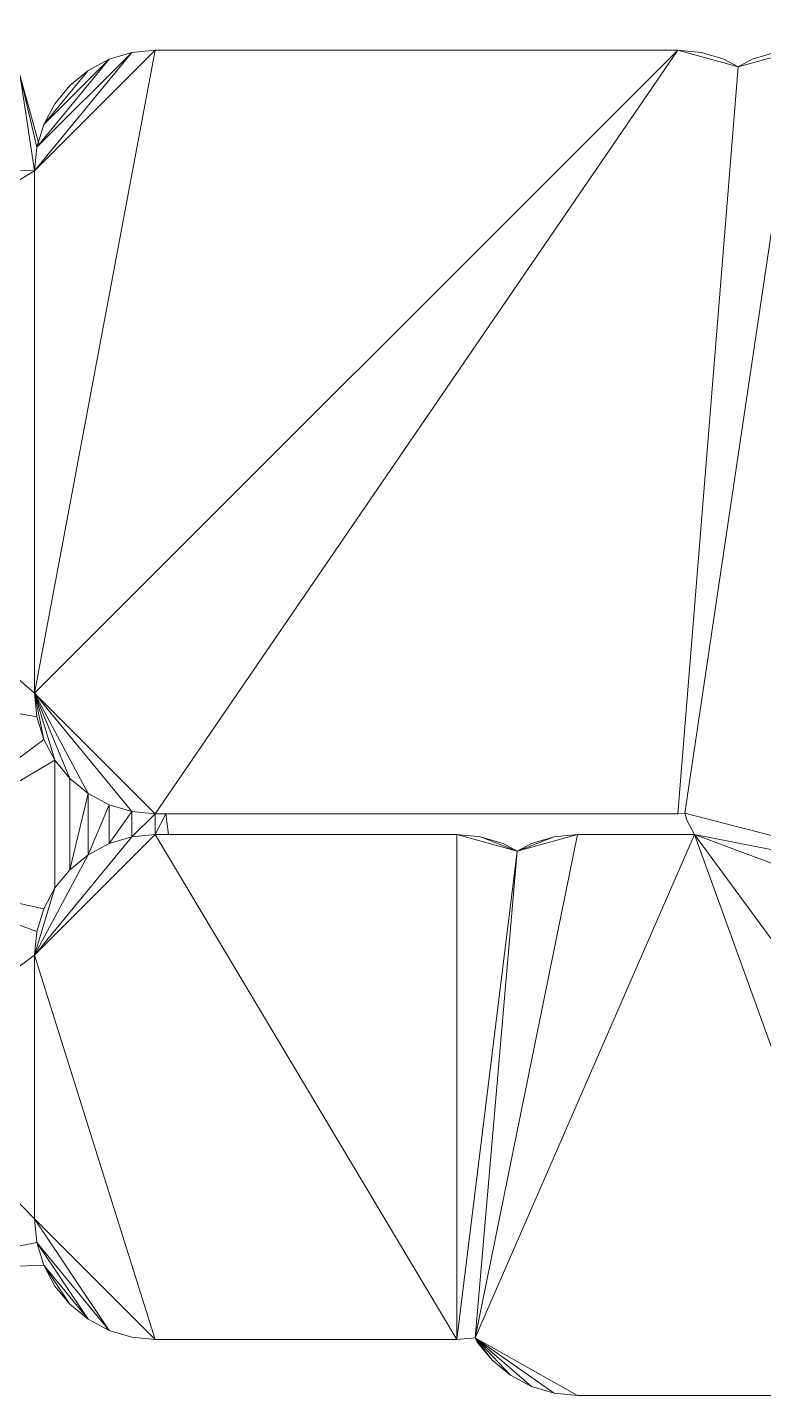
# Model space of a CAD drawing. Header units: millimetres. Extents: x -38221 to 49500, y -52000 to 43639.
# Drawn here: x 8020 to 12901, y 2539 to 11611 of the extents above; entities that cross this region are included whole.
import ezdxf

# ---------------------------------------------------------------- set-up
doc = ezdxf.new("R2010")
doc.units = ezdxf.units.MM
doc.layers.add('A-MASS-____-OTLN', color=70, linetype='Continuous', lineweight=9)
doc.layers.add('A-ROOF-____-OTLN', color=132, linetype='Continuous', lineweight=9)

msp = doc.modelspace()

# ---------------------------------------------------------------- meshes
at = {"layer": 'A-MASS-____-OTLN', "color": 253, "transparency": 33554560}
mesh = msp.add_polyface(dxfattribs=at)
corners = [(8067.9, 5460.7, 3200), (8067.9, 3710.7, 3200), (8083.3, 3554.6, 3200), (8128.8, 3404.5, 3200), (8202.8, 3266.2, 3200), (8302.3, 3145, 3200), (8423.5, 3045.5, 3200), (8561.8, 2971.6, 3200), (8711.9, 2926, 3200), (8867.9, 2910.7, 3200), (10867.9, 2910.7, 3200), (10988, 2922.5, 3200), (11002.8, 2894.9, 3200), (11102.3, 2773.7, 3200), (11223.5, 2674.2, 3200), (11361.8, 2600.2, 3200), (11511.9, 2554.7, 3200), (11667.9, 2539.3, 3200), (13789.3, 2539.3, 3200), (13945.3, 2554.7, 3200), (14095.4, 2600.2, 3200), (14233.7, 2674.2, 3200), (14355, 2773.7, 3200), (14454.4, 2894.9, 3200), (14528.4, 3033.2, 3200), (14573.9, 3183.3, 3200), (14589.3, 3339.3, 3200), (14589.3, 5460.7, 3200), (14573.9, 5616.7, 3200), (14528.4, 5766.8, 3200), (14478.2, 5860.7, 3200), (17132.1, 5860.7, 3200), (17288.1, 5876, 3200), (17438.2, 5921.6, 3200), (17576.5, 5995.5, 3200), (17697.7, 6095, 3200), (17797.2, 6216.2, 3200), (17871.2, 6354.5, 3200), (17916.7, 6504.6, 3200), (17932.1, 6660.7, 3200), (17932.1, 10660.7, 3200), (17916.7, 10816.7, 3200), (17871.2, 10966.8, 3200), (17797.2, 11105.1, 3200), (17697.7, 11226.3, 3200), (17576.5, 11325.8, 3200), (17438.2, 11399.8, 3200), (17288.1, 11445.3, 3200), (17132.1, 11460.7, 3200), (13132.1, 11460.7, 3200), (12976, 11445.3, 3200), (12825.9, 11399.8, 3200), (12732.1, 11349.6, 3200), (12638.2, 11399.8, 3200), (12488.1, 11445.3, 3200), (12332.1, 11460.7, 3200), (8867.9, 11460.7, 3200), (8711.9, 11445.3, 3200), (8561.8, 11399.8, 3200), (8423.5, 11325.8, 3200), (8302.3, 11226.3, 3200), (8202.8, 11105.1, 3200), (8128.8, 10966.8, 3200), (8083.3, 10816.7, 3200), (8067.9, 10660.7, 3200), (8067.9, 7196.6, 3200), (8083.3, 7040.5, 3200), (8128.8, 6890.4, 3200), (8202.8, 6752.1, 3200), (8302.3, 6630.9, 3200), (8423.5, 6531.4, 3200), (8561.8, 6457.5, 3200), (8711.9, 6411.9, 3200), (8867.9, 6396.6, 3200), (12332.1, 6396.6, 3200), (12378.8, 6401.2, 3200), (12392.9, 6354.5, 3200), (12443.1, 6260.7, 3200), (11667.9, 6260.7, 3200), (11511.9, 6245.3, 3200), (11361.8, 6199.8, 3200), (11267.9, 6149.6, 3200), (11174.1, 6199.8, 3200), (11024, 6245.3, 3200), (10867.9, 6260.7, 3200), (8867.9, 6260.7, 3200), (8711.9, 6245.3, 3200), (8561.8, 6199.8, 3200), (8423.5, 6125.8, 3200), (8302.3, 6026.3, 3200), (8202.8, 5905.1, 3200), (8128.8, 5766.8, 3200), (8083.3, 5616.7, 3200)]
mesh.append_faces([[corners[k] for k in face] for face in [(5, 3, 4), (83, 81, 82), (81, 78, 79, 80), (39, 37, 38), (45, 43, 44)]], dxfattribs={"vtx0": -1, "color": 253})
mesh.append_faces([[corners[k] for k in face] for face in [(86, 0, 85), (17, 11, 16)]], dxfattribs={"vtx0": -1, "vtx1": -1, "color": 253})
mesh.append_faces([[corners[k] for k in face] for face in [(84, 10, 81, 83), (26, 77, 18, 25), (49, 75, 30, 48), (40, 48, 30)]], dxfattribs={"vtx0": -1, "vtx1": -1, "vtx2": -1, "color": 253})
mesh.append_faces([[corners[k] for k in face] for face in [(65, 73, 55, 56), (77, 11, 17, 18)]], dxfattribs={"vtx0": -1, "vtx1": -1, "vtx3": -1, "color": 253})
mesh.append_faces([[corners[k] for k in face] for face in [(6, 2, 3, 5), (7, 1, 2, 6), (9, 0, 1), (65, 69, 70), (11, 77, 78)]], dxfattribs={"vtx0": -1, "vtx2": -1, "color": 253})
mesh.append_faces([[corners[k] for k in face] for face in [(81, 10, 11, 78), (77, 26, 27, 30), (52, 74, 75, 49), (55, 73, 74, 52)]], dxfattribs={"vtx0": -1, "vtx2": -1, "vtx3": -1, "color": 253})
mesh.append_faces([[corners[k] for k in face] for face in [(11, 14, 15, 16), (1, 7, 8, 9), (0, 86, 87, 88), (18, 21, 22, 23), (18, 23, 24, 25), (39, 31, 32, 33), (39, 35, 36, 37)]], dxfattribs={"vtx0": -1, "vtx3": -1, "color": 253})
mesh.append_faces([[corners[k] for k in face] for face in [(13, 14, 11, 12), (54, 55, 52, 53)]], dxfattribs={"vtx1": -1, "color": 253})
mesh.append_faces([[corners[k] for k in face] for face in [(89, 90, 0, 88), (68, 69, 65, 67), (84, 85, 10), (71, 72, 65, 70), (72, 73, 65), (34, 35, 39, 33)]], dxfattribs={"vtx1": -1, "vtx2": -1, "color": 253})
mesh.append_faces([[corners[k] for k in face] for face in [(9, 10, 85, 0)]], dxfattribs={"vtx1": -1, "vtx2": -1, "vtx3": -1, "color": 253})
mesh.append_faces([[corners[k] for k in face] for face in [(58, 59, 62, 63), (63, 64, 57, 58), (64, 65, 56, 57), (30, 31, 39, 40), (41, 42, 46, 47), (40, 41, 47, 48), (45, 46, 42, 43)]], dxfattribs={"vtx1": -1, "vtx3": -1, "color": 253})
mesh.append_faces([[corners[k] for k in face] for face in [(91, 92, 0, 90), (65, 66, 67), (28, 29, 30, 27), (50, 51, 52, 49)]], dxfattribs={"vtx2": -1, "color": 253})
mesh.append_faces([[corners[k] for k in face] for face in [(75, 76, 77, 30)]], dxfattribs={"vtx2": -1, "vtx3": -1, "color": 253})
mesh.append_faces([[corners[k] for k in face] for face in [(59, 60, 61, 62), (18, 19, 20, 21)]], dxfattribs={"vtx3": -1, "color": 253})
mesh = msp.add_polyface(dxfattribs=at)
corners = [(8067.9, 5460.7), (8083.3, 5616.7), (8128.8, 5766.8), (8202.8, 5905.1), (8302.3, 6026.3), (8423.5, 6125.8), (8561.8, 6199.8), (8711.9, 6245.3), (8867.9, 6260.7), (10867.9, 6260.7), (11024, 6245.3), (11174.1, 6199.8), (11267.9, 6149.6), (11361.8, 6199.8), (11511.9, 6245.3), (11667.9, 6260.7), (12443.1, 6260.7), (12392.9, 6354.5), (12378.8, 6401.2), (12332.1, 6396.6), (8867.9, 6396.6), (8711.9, 6411.9), (8561.8, 6457.5), (8423.5, 6531.4), (8302.3, 6630.9), (8202.8, 6752.1), (8128.8, 6890.4), (8083.3, 7040.5), (8067.9, 7196.6), (8067.9, 10660.7), (8083.3, 10816.7), (8128.8, 10966.8), (8202.8, 11105.1), (8302.3, 11226.3), (8423.5, 11325.8), (8561.8, 11399.8), (8711.9, 11445.3), (8867.9, 11460.7), (12332.1, 11460.7), (12488.1, 11445.3), (12638.2, 11399.8), (12732.1, 11349.6), (12825.9, 11399.8), (12976, 11445.3), (13132.1, 11460.7), (17132.1, 11460.7), (17288.1, 11445.3), (17438.2, 11399.8), (17576.5, 11325.8), (17697.7, 11226.3), (17797.2, 11105.1), (17871.2, 10966.8), (17916.7, 10816.7), (17932.1, 10660.7), (17932.1, 6660.7), (17916.7, 6504.6), (17871.2, 6354.5), (17797.2, 6216.2), (17697.7, 6095), (17576.5, 5995.5), (17438.2, 5921.6), (17288.1, 5876), (17132.1, 5860.7), (14478.2, 5860.7), (14528.4, 5766.8), (14573.9, 5616.7), (14589.3, 5460.7), (14589.3, 3339.3), (14573.9, 3183.3), (14528.4, 3033.2), (14454.4, 2894.9), (14355, 2773.7), (14233.7, 2674.2), (14095.4, 2600.2), (13945.3, 2554.7), (13789.3, 2539.3), (11667.9, 2539.3), (11511.9, 2554.7), (11361.8, 2600.2), (11223.5, 2674.2), (11102.3, 2773.7), (11002.8, 2894.9), (10988, 2922.5), (10867.9, 2910.7), (8867.9, 2910.7), (8711.9, 2926), (8561.8, 2971.6), (8423.5, 3045.5), (8302.3, 3145), (8202.8, 3266.2), (8128.8, 3404.5), (8083.3, 3554.6), (8067.9, 3710.7)]
mesh.append_faces([[corners[k] for k in face] for face in [(75, 72, 73, 74), (82, 80, 81), (14, 12, 13), (90, 87, 88, 89)]], dxfattribs={"vtx0": -1, "color": 253})
mesh.append_faces([[corners[k] for k in face] for face in [(16, 82, 15), (54, 63, 53), (92, 86, 91), (35, 31, 34)]], dxfattribs={"vtx0": -1, "vtx1": -1, "color": 253})
mesh.append_faces([[corners[k] for k in face] for face in [(66, 16, 63), (63, 18, 44), (84, 0, 8, 83)]], dxfattribs={"vtx0": -1, "vtx1": -1, "vtx2": -1, "color": 253})
mesh.append_faces([[corners[k] for k in face] for face in [(41, 44, 18, 19), (38, 41, 19, 20), (28, 38, 20, 21)]], dxfattribs={"vtx0": -1, "vtx1": -1, "vtx3": -1, "color": 253})
mesh.append_faces([[corners[k] for k in face] for face in [(75, 71, 72), (53, 45, 46, 52), (52, 46, 47), (87, 90, 91, 86), (83, 8, 9), (0, 7, 8)]], dxfattribs={"vtx0": -1, "vtx2": -1, "color": 253})
mesh.append_faces([[corners[k] for k in face] for face in [(16, 66, 67, 75), (16, 75, 76, 82), (12, 14, 15, 82), (63, 44, 45, 53), (12, 82, 83, 9)]], dxfattribs={"vtx0": -1, "vtx2": -1, "vtx3": -1, "color": 253})
mesh.append_faces([[corners[k] for k in face] for face in [(54, 57, 58, 59), (54, 61, 62, 63), (75, 69, 70, 71), (82, 76, 77, 78), (82, 78, 79, 80), (0, 3, 4, 5), (28, 21, 22, 23), (28, 23, 24, 25)]], dxfattribs={"vtx0": -1, "vtx3": -1, "color": 253})
mesh.append_faces([[corners[k] for k in face] for face in [(65, 66, 63, 64)]], dxfattribs={"vtx1": -1, "color": 253})
mesh.append_faces([[corners[k] for k in face] for face in [(68, 69, 75, 67), (60, 61, 54, 59), (85, 86, 92, 84), (6, 7, 0, 5), (92, 0, 84)]], dxfattribs={"vtx1": -1, "vtx2": -1, "color": 253})
mesh.append_faces([[corners[k] for k in face] for face in [(47, 48, 51, 52), (37, 38, 28, 29), (35, 36, 30, 31), (36, 37, 29, 30)]], dxfattribs={"vtx1": -1, "vtx3": -1, "color": 253})
mesh.append_faces([[corners[k] for k in face] for face in [(39, 40, 41, 38), (10, 11, 12, 9), (26, 27, 28, 25), (32, 33, 34, 31)]], dxfattribs={"vtx2": -1, "color": 253})
mesh.append_faces([[corners[k] for k in face] for face in [(16, 17, 18, 63)]], dxfattribs={"vtx2": -1, "vtx3": -1, "color": 253})
mesh.append_faces([[corners[k] for k in face] for face in [(54, 55, 56, 57), (48, 49, 50, 51), (41, 42, 43, 44), (0, 1, 2, 3)]], dxfattribs={"vtx3": -1, "color": 253})
mesh = msp.add_polyface(dxfattribs=at)
corners = [(8561.8, 11399.8, 3200), (8711.9, 11445.3, 3200), (8711.9, 11445.3), (8561.8, 11399.8)]
mesh.append_faces([[corners[k] for k in face] for face in [(3, 0, 1, 2)]], dxfattribs={"color": 253})
mesh = msp.add_polyface(dxfattribs=at)
corners = [(8711.9, 11445.3, 3200), (8867.9, 11460.7, 3200), (8867.9, 11460.7), (8711.9, 11445.3)]
mesh.append_faces([[corners[k] for k in face] for face in [(0, 1, 2, 3)]], dxfattribs={"color": 253})
mesh = msp.add_polyface(dxfattribs=at)
corners = [(8867.9, 11460.7, 3200), (12332.1, 11460.7, 3200), (12332.1, 11460.7), (8867.9, 11460.7)]
mesh.append_faces([[corners[k] for k in face] for face in [(3, 0, 1, 2)]], dxfattribs={"color": 253})
mesh = msp.add_polyface(dxfattribs=at)
corners = [(12332.1, 11460.7, 3200), (12488.1, 11445.3, 3200), (12488.1, 11445.3), (12332.1, 11460.7)]
mesh.append_faces([[corners[k] for k in face] for face in [(3, 0, 1, 2)]], dxfattribs={"color": 253})
mesh = msp.add_polyface(dxfattribs=at)
corners = [(12488.1, 11445.3, 3200), (12638.2, 11399.8, 3200), (12638.2, 11399.8), (12488.1, 11445.3)]
mesh.append_faces([[corners[k] for k in face] for face in [(0, 1, 2, 3)]], dxfattribs={"color": 253})
mesh = msp.add_polyface(dxfattribs=at)
corners = [(12825.9, 11399.8, 3200), (12976, 11445.3, 3200), (12976, 11445.3), (12825.9, 11399.8)]
mesh.append_faces([[corners[k] for k in face] for face in [(3, 0, 1, 2)]], dxfattribs={"color": 253})
mesh = msp.add_polyface(dxfattribs=at)
corners = [(8423.5, 11325.8, 3200), (8561.8, 11399.8, 3200), (8561.8, 11399.8), (8423.5, 11325.8)]
mesh.append_faces([[corners[k] for k in face] for face in [(0, 1, 2, 3)]], dxfattribs={"color": 253})
mesh = msp.add_polyface(dxfattribs=at)
corners = [(12638.2, 11399.8, 3200), (12732.1, 11349.6, 3200), (12732.1, 11349.6), (12638.2, 11399.8)]
mesh.append_faces([[corners[k] for k in face] for face in [(3, 0, 1, 2)]], dxfattribs={"color": 253})
mesh = msp.add_polyface(dxfattribs=at)
corners = [(12732.1, 11349.6, 3200), (12825.9, 11399.8, 3200), (12825.9, 11399.8), (12732.1, 11349.6)]
mesh.append_faces([[corners[k] for k in face] for face in [(3, 0, 1, 2)]], dxfattribs={"color": 253})
mesh = msp.add_polyface(dxfattribs=at)
corners = [(8302.3, 11226.3, 3200), (8423.5, 11325.8, 3200), (8423.5, 11325.8), (8302.3, 11226.3)]
mesh.append_faces([[corners[k] for k in face] for face in [(0, 1, 2, 3)]], dxfattribs={"color": 253})
mesh = msp.add_polyface(dxfattribs=at)
corners = [(8202.8, 11105.1, 3200), (8302.3, 11226.3, 3200), (8302.3, 11226.3), (8202.8, 11105.1)]
mesh.append_faces([[corners[k] for k in face] for face in [(3, 0, 1, 2)]], dxfattribs={"color": 253})
mesh = msp.add_polyface(dxfattribs=at)
corners = [(8128.8, 10966.8, 3200), (8202.8, 11105.1, 3200), (8202.8, 11105.1), (8128.8, 10966.8)]
mesh.append_faces([[corners[k] for k in face] for face in [(3, 0, 1, 2)]], dxfattribs={"color": 253})
mesh = msp.add_polyface(dxfattribs=at)
corners = [(8083.3, 10816.7, 3200), (8128.8, 10966.8, 3200), (8128.8, 10966.8), (8083.3, 10816.7)]
mesh.append_faces([[corners[k] for k in face] for face in [(0, 1, 2, 3)]], dxfattribs={"color": 253})
mesh = msp.add_polyface(dxfattribs=at)
corners = [(8067.9, 10660.7, 3200), (8083.3, 10816.7, 3200), (8083.3, 10816.7), (8067.9, 10660.7)]
mesh.append_faces([[corners[k] for k in face] for face in [(0, 1, 2, 3)]], dxfattribs={"color": 253})
mesh = msp.add_polyface(dxfattribs=at)
corners = [(8067.9, 7196.6, 3200), (8067.9, 10660.7, 3200), (8067.9, 10660.7), (8067.9, 7196.6)]
mesh.append_faces([[corners[k] for k in face] for face in [(0, 1, 2, 3)]], dxfattribs={"color": 253})
mesh = msp.add_polyface(dxfattribs=at)
corners = [(8083.3, 7040.5, 3200), (8067.9, 7196.6, 3200), (8067.9, 7196.6), (8083.3, 7040.5)]
mesh.append_faces([[corners[k] for k in face] for face in [(0, 1, 2, 3)]], dxfattribs={"color": 253})
mesh = msp.add_polyface(dxfattribs=at)
corners = [(8128.8, 6890.4, 3200), (8083.3, 7040.5, 3200), (8083.3, 7040.5), (8128.8, 6890.4)]
mesh.append_faces([[corners[k] for k in face] for face in [(0, 1, 2, 3)]], dxfattribs={"color": 253})
mesh = msp.add_polyface(dxfattribs=at)
corners = [(8202.8, 6752.1, 3200), (8128.8, 6890.4, 3200), (8128.8, 6890.4), (8202.8, 6752.1)]
mesh.append_faces([[corners[k] for k in face] for face in [(3, 0, 1, 2)]], dxfattribs={"color": 253})
mesh = msp.add_polyface(dxfattribs=at)
corners = [(8302.3, 6630.9, 3200), (8202.8, 6752.1, 3200), (8202.8, 6752.1), (8302.3, 6630.9)]
mesh.append_faces([[corners[k] for k in face] for face in [(0, 1, 2, 3)]], dxfattribs={"color": 253})
mesh = msp.add_polyface(dxfattribs=at)
corners = [(8423.5, 6531.4, 3200), (8302.3, 6630.9, 3200), (8302.3, 6630.9), (8423.5, 6531.4)]
mesh.append_faces([[corners[k] for k in face] for face in [(0, 1, 2, 3)]], dxfattribs={"color": 253})
mesh = msp.add_polyface(dxfattribs=at)
corners = [(8561.8, 6457.5, 3200), (8423.5, 6531.4, 3200), (8423.5, 6531.4), (8561.8, 6457.5)]
mesh.append_faces([[corners[k] for k in face] for face in [(0, 1, 2, 3)]], dxfattribs={"color": 253})
mesh = msp.add_polyface(dxfattribs=at)
corners = [(8711.9, 6411.9, 3200), (8561.8, 6457.5, 3200), (8561.8, 6457.5), (8711.9, 6411.9)]
mesh.append_faces([[corners[k] for k in face] for face in [(0, 1, 2, 3)]], dxfattribs={"color": 253})
mesh = msp.add_polyface(dxfattribs=at)
corners = [(8867.9, 6396.6, 3200), (8711.9, 6411.9, 3200), (8711.9, 6411.9), (8867.9, 6396.6)]
mesh.append_faces([[corners[k] for k in face] for face in [(0, 1, 2, 3)]], dxfattribs={"color": 253})
mesh = msp.add_polyface(dxfattribs=at)
corners = [(12332.1, 6396.6, 3200), (8867.9, 6396.6, 3200), (8867.9, 6396.6), (12332.1, 6396.6)]
mesh.append_faces([[corners[k] for k in face] for face in [(3, 0, 1, 2)]], dxfattribs={"color": 253})
mesh = msp.add_polyface(dxfattribs=at)
corners = [(12378.8, 6401.2, 3200), (12332.1, 6396.6, 3200), (12332.1, 6396.6), (12378.8, 6401.2)]
mesh.append_faces([[corners[k] for k in face] for face in [(0, 1, 2, 3)]], dxfattribs={"color": 253})
mesh = msp.add_polyface(dxfattribs=at)
corners = [(12392.9, 6354.5, 3200), (12378.8, 6401.2, 3200), (12378.8, 6401.2), (12392.9, 6354.5)]
mesh.append_faces([[corners[k] for k in face] for face in [(0, 1, 2, 3)]], dxfattribs={"color": 253})
mesh = msp.add_polyface(dxfattribs=at)
corners = [(12443.1, 6260.7, 3200), (12392.9, 6354.5, 3200), (12392.9, 6354.5), (12443.1, 6260.7)]
mesh.append_faces([[corners[k] for k in face] for face in [(3, 0, 1, 2)]], dxfattribs={"color": 253})
mesh = msp.add_polyface(dxfattribs=at)
corners = [(8711.9, 6245.3, 3200), (8867.9, 6260.7, 3200), (8867.9, 6260.7), (8711.9, 6245.3)]
mesh.append_faces([[corners[k] for k in face] for face in [(3, 0, 1, 2)]], dxfattribs={"color": 253})
mesh = msp.add_polyface(dxfattribs=at)
corners = [(8867.9, 6260.7, 3200), (10867.9, 6260.7, 3200), (10867.9, 6260.7), (8867.9, 6260.7)]
mesh.append_faces([[corners[k] for k in face] for face in [(3, 0, 1, 2)]], dxfattribs={"color": 253})
mesh = msp.add_polyface(dxfattribs=at)
corners = [(10867.9, 6260.7, 3200), (11024, 6245.3, 3200), (11024, 6245.3), (10867.9, 6260.7)]
mesh.append_faces([[corners[k] for k in face] for face in [(0, 1, 2, 3)]], dxfattribs={"color": 253})
mesh = msp.add_polyface(dxfattribs=at)
corners = [(11511.9, 6245.3, 3200), (11667.9, 6260.7, 3200), (11667.9, 6260.7), (11511.9, 6245.3)]
mesh.append_faces([[corners[k] for k in face] for face in [(3, 0, 1, 2)]], dxfattribs={"color": 253})
mesh = msp.add_polyface(dxfattribs=at)
corners = [(11667.9, 6260.7, 3200), (12443.1, 6260.7, 3200), (12443.1, 6260.7), (11667.9, 6260.7)]
mesh.append_faces([[corners[k] for k in face] for face in [(0, 1, 2, 3)]], dxfattribs={"color": 253})
mesh = msp.add_polyface(dxfattribs=at)
corners = [(8423.5, 6125.8, 3200), (8561.8, 6199.8, 3200), (8561.8, 6199.8), (8423.5, 6125.8)]
mesh.append_faces([[corners[k] for k in face] for face in [(0, 1, 2, 3)]], dxfattribs={"color": 253})
mesh = msp.add_polyface(dxfattribs=at)
corners = [(8561.8, 6199.8, 3200), (8711.9, 6245.3, 3200), (8711.9, 6245.3), (8561.8, 6199.8)]
mesh.append_faces([[corners[k] for k in face] for face in [(3, 0, 1, 2)]], dxfattribs={"color": 253})
mesh = msp.add_polyface(dxfattribs=at)
corners = [(11024, 6245.3, 3200), (11174.1, 6199.8, 3200), (11174.1, 6199.8), (11024, 6245.3)]
mesh.append_faces([[corners[k] for k in face] for face in [(0, 1, 2, 3)]], dxfattribs={"color": 253})
mesh = msp.add_polyface(dxfattribs=at)
corners = [(11174.1, 6199.8, 3200), (11267.9, 6149.6, 3200), (11267.9, 6149.6), (11174.1, 6199.8)]
mesh.append_faces([[corners[k] for k in face] for face in [(0, 1, 2, 3)]], dxfattribs={"color": 253})
mesh = msp.add_polyface(dxfattribs=at)
corners = [(11267.9, 6149.6, 3200), (11361.8, 6199.8, 3200), (11361.8, 6199.8), (11267.9, 6149.6)]
mesh.append_faces([[corners[k] for k in face] for face in [(3, 0, 1, 2)]], dxfattribs={"color": 253})
mesh = msp.add_polyface(dxfattribs=at)
corners = [(11361.8, 6199.8, 3200), (11511.9, 6245.3, 3200), (11511.9, 6245.3), (11361.8, 6199.8)]
mesh.append_faces([[corners[k] for k in face] for face in [(3, 0, 1, 2)]], dxfattribs={"color": 253})
mesh = msp.add_polyface(dxfattribs=at)
corners = [(8302.3, 6026.3, 3200), (8423.5, 6125.8, 3200), (8423.5, 6125.8), (8302.3, 6026.3)]
mesh.append_faces([[corners[k] for k in face] for face in [(0, 1, 2, 3)]], dxfattribs={"color": 253})
mesh = msp.add_polyface(dxfattribs=at)
corners = [(8202.8, 5905.1, 3200), (8302.3, 6026.3, 3200), (8302.3, 6026.3), (8202.8, 5905.1)]
mesh.append_faces([[corners[k] for k in face] for face in [(0, 1, 2, 3)]], dxfattribs={"color": 253})
mesh = msp.add_polyface(dxfattribs=at)
corners = [(8128.8, 5766.8, 3200), (8202.8, 5905.1, 3200), (8202.8, 5905.1), (8128.8, 5766.8)]
mesh.append_faces([[corners[k] for k in face] for face in [(0, 1, 2, 3)]], dxfattribs={"color": 253})
mesh = msp.add_polyface(dxfattribs=at)
corners = [(8083.3, 5616.7, 3200), (8128.8, 5766.8, 3200), (8128.8, 5766.8), (8083.3, 5616.7)]
mesh.append_faces([[corners[k] for k in face] for face in [(0, 1, 2, 3)]], dxfattribs={"color": 253})
mesh = msp.add_polyface(dxfattribs=at)
corners = [(8067.9, 5460.7, 3200), (8083.3, 5616.7, 3200), (8083.3, 5616.7), (8067.9, 5460.7)]
mesh.append_faces([[corners[k] for k in face] for face in [(0, 1, 2, 3)]], dxfattribs={"color": 253})
mesh = msp.add_polyface(dxfattribs=at)
corners = [(8067.9, 3710.7, 3200), (8067.9, 5460.7, 3200), (8067.9, 5460.7), (8067.9, 3710.7)]
mesh.append_faces([[corners[k] for k in face] for face in [(3, 0, 1, 2)]], dxfattribs={"color": 253})
mesh = msp.add_polyface(dxfattribs=at)
corners = [(8083.3, 3554.6, 3200), (8067.9, 3710.7, 3200), (8067.9, 3710.7), (8083.3, 3554.6)]
mesh.append_faces([[corners[k] for k in face] for face in [(0, 1, 2, 3)]], dxfattribs={"color": 253})
mesh = msp.add_polyface(dxfattribs=at)
corners = [(8128.8, 3404.5, 3200), (8083.3, 3554.6, 3200), (8083.3, 3554.6), (8128.8, 3404.5)]
mesh.append_faces([[corners[k] for k in face] for face in [(0, 1, 2, 3)]], dxfattribs={"color": 253})
mesh = msp.add_polyface(dxfattribs=at)
corners = [(8202.8, 3266.2, 3200), (8128.8, 3404.5, 3200), (8128.8, 3404.5), (8202.8, 3266.2)]
mesh.append_faces([[corners[k] for k in face] for face in [(0, 1, 2, 3)]], dxfattribs={"color": 253})
mesh = msp.add_polyface(dxfattribs=at)
corners = [(8302.3, 3145, 3200), (8202.8, 3266.2, 3200), (8202.8, 3266.2), (8302.3, 3145)]
mesh.append_faces([[corners[k] for k in face] for face in [(0, 1, 2, 3)]], dxfattribs={"color": 253})
mesh = msp.add_polyface(dxfattribs=at)
corners = [(8423.5, 3045.5, 3200), (8302.3, 3145, 3200), (8302.3, 3145), (8423.5, 3045.5)]
mesh.append_faces([[corners[k] for k in face] for face in [(0, 1, 2, 3)]], dxfattribs={"color": 253})
mesh = msp.add_polyface(dxfattribs=at)
corners = [(8561.8, 2971.6, 3200), (8423.5, 3045.5, 3200), (8423.5, 3045.5), (8561.8, 2971.6)]
mesh.append_faces([[corners[k] for k in face] for face in [(0, 1, 2, 3)]], dxfattribs={"color": 253})
mesh = msp.add_polyface(dxfattribs=at)
corners = [(8711.9, 2926, 3200), (8561.8, 2971.6, 3200), (8561.8, 2971.6), (8711.9, 2926)]
mesh.append_faces([[corners[k] for k in face] for face in [(0, 1, 2, 3)]], dxfattribs={"color": 253})
mesh = msp.add_polyface(dxfattribs=at)
corners = [(8867.9, 2910.7, 3200), (8711.9, 2926, 3200), (8711.9, 2926), (8867.9, 2910.7)]
mesh.append_faces([[corners[k] for k in face] for face in [(0, 1, 2, 3)]], dxfattribs={"color": 253})
mesh = msp.add_polyface(dxfattribs=at)
corners = [(10867.9, 2910.7, 3200), (8867.9, 2910.7, 3200), (8867.9, 2910.7), (10867.9, 2910.7)]
mesh.append_faces([[corners[k] for k in face] for face in [(3, 0, 1, 2)]], dxfattribs={"color": 253})
mesh = msp.add_polyface(dxfattribs=at)
corners = [(10988, 2922.5, 3200), (10867.9, 2910.7, 3200), (10867.9, 2910.7), (10988, 2922.5)]
mesh.append_faces([[corners[k] for k in face] for face in [(3, 0, 1, 2)]], dxfattribs={"color": 253})
mesh = msp.add_polyface(dxfattribs=at)
corners = [(11002.8, 2894.9, 3200), (10988, 2922.5, 3200), (10988, 2922.5), (11002.8, 2894.9)]
mesh.append_faces([[corners[k] for k in face] for face in [(0, 1, 2, 3)]], dxfattribs={"color": 253})
mesh = msp.add_polyface(dxfattribs=at)
corners = [(11102.3, 2773.7, 3200), (11002.8, 2894.9, 3200), (11002.8, 2894.9), (11102.3, 2773.7)]
mesh.append_faces([[corners[k] for k in face] for face in [(0, 1, 2, 3)]], dxfattribs={"color": 253})
mesh = msp.add_polyface(dxfattribs=at)
corners = [(11223.5, 2674.2, 3200), (11102.3, 2773.7, 3200), (11102.3, 2773.7), (11223.5, 2674.2)]
mesh.append_faces([[corners[k] for k in face] for face in [(0, 1, 2, 3)]], dxfattribs={"color": 253})
mesh = msp.add_polyface(dxfattribs=at)
corners = [(11361.8, 2600.2, 3200), (11223.5, 2674.2, 3200), (11223.5, 2674.2), (11361.8, 2600.2)]
mesh.append_faces([[corners[k] for k in face] for face in [(0, 1, 2, 3)]], dxfattribs={"color": 253})
mesh = msp.add_polyface(dxfattribs=at)
corners = [(11511.9, 2554.7, 3200), (11361.8, 2600.2, 3200), (11361.8, 2600.2), (11511.9, 2554.7)]
mesh.append_faces([[corners[k] for k in face] for face in [(0, 1, 2, 3)]], dxfattribs={"color": 253})
mesh = msp.add_polyface(dxfattribs=at)
corners = [(11667.9, 2539.3, 3200), (11511.9, 2554.7, 3200), (11511.9, 2554.7), (11667.9, 2539.3)]
mesh.append_faces([[corners[k] for k in face] for face in [(0, 1, 2, 3)]], dxfattribs={"color": 253})
mesh = msp.add_polyface(dxfattribs=at)
corners = [(13789.3, 2539.3, 3200), (11667.9, 2539.3, 3200), (11667.9, 2539.3), (13789.3, 2539.3)]
mesh.append_faces([[corners[k] for k in face] for face in [(0, 1, 2, 3)]], dxfattribs={"color": 253})
at = {"layer": 'A-ROOF-____-OTLN', "color": 10}
mesh = msp.add_polyface(dxfattribs=at)
corners = [(6814.8, 7272.3, 2900), (6609.7, 8472.9, 2900), (6355, 9625.7, 2900), (6051, 10731.1, 2900), (5698, 11789.3, 2900), (5296.4, 12800.8, 2900), (4846.3, 13766.1, 2900), (4347.9, 14685.8, 2900), (4151.6, 15000, 2900), (2000, 15000, 2900), (2000, 17000, 2900), (4000, 17000, 2900), (4812.8, 17582.5, 2900), (5445.2, 16700, 2900), (5480.4, 16647.5, 2900), (6060.4, 15719.5, 2900), (6091.6, 15666, 2900), (6619.1, 14692.4, 2900), (6646.3, 14638.5, 2900), (7121.4, 13619.4, 2900), (7144.5, 13565.9, 2900), (7567.2, 12501.3, 2900), (7586.4, 12448.6, 2900), (7956.7, 11338.5, 2900), (7972.2, 11287.2, 2900), (8092.9, 10848.4, 2900), (8083.3, 10816.7, 2900), (8067.9, 10660.7, 2900), (8067.9, 7196.6, 2900), (8083.3, 7040.5, 2900), (8128.8, 6890.4, 2900), (8202.8, 6752.1, 2900), (8302.3, 6630.9, 2900), (8423.5, 6531.4, 2900), (8561.8, 6457.5, 2900), (8711.9, 6411.9, 2900), (8867.9, 6396.6, 2900), (8939, 6396.6, 2900), (8955.9, 6260.7, 2900), (8867.9, 6260.7, 2900), (8711.9, 6245.3, 2900), (8561.8, 6199.8, 2900), (8423.5, 6125.8, 2900), (8302.3, 6026.3, 2900), (8202.8, 5905.1, 2900), (8128.8, 5766.8, 2900), (8083.3, 5616.7, 2900), (8067.9, 5460.7, 2900), (8067.9, 3710.7, 2900), (8083.3, 3554.6, 2900), (8128.8, 3404.5, 2900), (7129.7, 3364.3, 2900), (7074.7, 4727.5, 2900), (6969.9, 6023.9, 2900)]
mesh.append_faces([[corners[k] for k in face] for face in [(11, 9, 10), (51, 49, 50)]], dxfattribs={"vtx0": -1, "color": 10})
mesh.append_faces([[corners[k] for k in face] for face in [(19, 6, 18), (46, 53, 45), (33, 43, 32), (48, 52, 47)]], dxfattribs={"vtx0": -1, "vtx1": -1, "color": 10})
mesh.append_faces([[corners[k] for k in face] for face in [(11, 14, 8, 9)]], dxfattribs={"vtx0": -1, "vtx1": -1, "vtx3": -1, "color": 10})
mesh.append_faces([[corners[k] for k in face] for face in [(21, 4, 5, 20), (47, 52, 53, 46), (30, 53, 0, 29), (15, 7, 8, 14), (32, 43, 44, 31)]], dxfattribs={"vtx0": -1, "vtx2": -1, "color": 10})
mesh.append_faces([[corners[k] for k in face] for face in [(27, 2, 3, 24)]], dxfattribs={"vtx0": -1, "vtx2": -1, "vtx3": -1, "color": 10})
mesh.append_faces([[corners[k] for k in face] for face in [(4, 21, 22, 23)]], dxfattribs={"vtx0": -1, "vtx3": -1, "color": 10})
mesh.append_faces([[corners[k] for k in face] for face in [(16, 17, 7, 15), (26, 27, 24), (30, 31, 53)]], dxfattribs={"vtx1": -1, "vtx2": -1, "color": 10})
mesh.append_faces([[corners[k] for k in face] for face in [(44, 45, 53, 31)]], dxfattribs={"vtx1": -1, "vtx2": -1, "vtx3": -1, "color": 10})
mesh.append_faces([[corners[k] for k in face] for face in [(1, 2, 27, 28), (3, 4, 23, 24), (51, 52, 48, 49), (0, 1, 28, 29), (19, 20, 5, 6), (6, 7, 17, 18), (42, 43, 33, 34), (40, 41, 35, 36), (39, 40, 36, 37), (41, 42, 34, 35)]], dxfattribs={"vtx1": -1, "vtx3": -1, "color": 10})
mesh.append_faces([[corners[k] for k in face] for face in [(37, 38, 39), (24, 25, 26)]], dxfattribs={"vtx2": -1, "color": 10})
mesh.append_faces([[corners[k] for k in face] for face in [(11, 12, 13, 14)]], dxfattribs={"vtx3": -1, "color": 10})
mesh = msp.add_polyface(dxfattribs=at)
corners = [(6609.7, 8472.9, 3025), (6814.8, 7272.3, 3025), (6969.9, 6023.9, 3025), (7074.7, 4727.5, 3025), (7129.7, 3364.3, 3025), (8128.8, 3404.5, 3025), (8083.3, 3554.6, 3025), (8067.9, 3710.7, 3025), (8067.9, 5460.7, 3025), (8083.3, 5616.7, 3025), (8128.8, 5766.8, 3025), (8202.8, 5905.1, 3025), (8302.3, 6026.3, 3025), (8423.5, 6125.8, 3025), (8561.8, 6199.8, 3025), (8711.9, 6245.3, 3025), (8867.9, 6260.7, 3025), (8955.9, 6260.7, 3025), (8939, 6396.6, 3025), (8867.9, 6396.6, 3025), (8711.9, 6411.9, 3025), (8561.8, 6457.5, 3025), (8423.5, 6531.4, 3025), (8302.3, 6630.9, 3025), (8202.8, 6752.1, 3025), (8128.8, 6890.4, 3025), (8083.3, 7040.5, 3025), (8067.9, 7196.6, 3025), (8067.9, 10660.7, 3025), (8083.3, 10816.7, 3025), (8092.9, 10848.4, 3025), (7972.2, 11287.2, 3025), (7956.7, 11338.5, 3025), (7586.4, 12448.6, 3025), (7567.2, 12501.3, 3025), (7144.5, 13565.9, 3025), (7121.4, 13619.4, 3025), (6646.3, 14638.5, 3025), (6619.1, 14692.4, 3025), (6091.6, 15666, 3025), (6060.4, 15719.5, 3025), (5480.4, 16647.5, 3025), (5445.2, 16700, 3025), (4812.8, 17582.5, 3025), (4000, 17000, 3025), (2000, 17000, 3025), (2000, 15000, 3025), (4151.6, 15000, 3025), (4347.9, 14685.8, 3025), (4846.3, 13766.1, 3025), (5296.4, 12800.8, 3025), (5698, 11789.3, 3025), (6051, 10731.1, 3025), (6355, 9625.7, 3025)]
mesh.append_faces([[corners[k] for k in face] for face in [(10, 2, 9), (8, 3, 7)]], dxfattribs={"vtx0": -1, "vtx1": -1, "color": 10})
mesh.append_faces([[corners[k] for k in face] for face in [(41, 44, 47, 40)]], dxfattribs={"vtx0": -1, "vtx1": -1, "vtx2": -1, "color": 10})
mesh.append_faces([[corners[k] for k in face] for face in [(28, 53, 0, 27), (28, 52, 53), (32, 51, 52, 31), (7, 3, 4, 6), (27, 0, 1, 26), (50, 35, 36), (40, 47, 48), (38, 48, 49, 37), (2, 24, 25)]], dxfattribs={"vtx0": -1, "vtx2": -1, "color": 10})
mesh.append_faces([[corners[k] for k in face] for face in [(2, 10, 11, 24)]], dxfattribs={"vtx0": -1, "vtx2": -1, "vtx3": -1, "color": 10})
mesh.append_faces([[corners[k] for k in face] for face in [(48, 38, 39, 40)]], dxfattribs={"vtx0": -1, "vtx3": -1, "color": 10})
mesh.append_faces([[corners[k] for k in face] for face in [(5, 6, 4)]], dxfattribs={"vtx1": -1, "color": 10})
mesh.append_faces([[corners[k] for k in face] for face in [(33, 34, 51, 32)]], dxfattribs={"vtx1": -1, "vtx2": -1, "color": 10})
mesh.append_faces([[corners[k] for k in face] for face in [(28, 29, 31, 52)]], dxfattribs={"vtx1": -1, "vtx2": -1, "vtx3": -1, "color": 10})
mesh.append_faces([[corners[k] for k in face] for face in [(50, 51, 34, 35), (2, 3, 8, 9), (1, 2, 25, 26), (36, 37, 49, 50), (12, 13, 22, 23), (11, 12, 23, 24), (14, 15, 20, 21), (15, 16, 19, 20), (13, 14, 21, 22)]], dxfattribs={"vtx1": -1, "vtx3": -1, "color": 10})
mesh.append_faces([[corners[k] for k in face] for face in [(42, 43, 44, 41), (29, 30, 31)]], dxfattribs={"vtx2": -1, "color": 10})
mesh.append_faces([[corners[k] for k in face] for face in [(44, 45, 46, 47), (16, 17, 18, 19)]], dxfattribs={"vtx3": -1, "color": 10})
mesh = msp.add_polyface(dxfattribs=at)
corners = [(7972.2, 11287.2, 3025), (8092.9, 10848.4, 3025), (8092.9, 10848.4, 2900), (7972.2, 11287.2, 2900)]
mesh.append_faces([[corners[k] for k in face] for face in [(0, 1, 2, 3)]], dxfattribs={"color": 10})
mesh = msp.add_polyface(dxfattribs=at)
corners = [(8083.3, 10816.7, 3025), (8067.9, 10660.7, 3025), (8067.9, 10660.7, 2900), (8083.3, 10816.7, 2900)]
mesh.append_faces([[corners[k] for k in face] for face in [(1, 2, 3, 0)]], dxfattribs={"color": 10})
mesh = msp.add_polyface(dxfattribs=at)
corners = [(8092.9, 10848.4, 3025), (8083.3, 10816.7, 3025), (8083.3, 10816.7, 2900), (8092.9, 10848.4, 2900)]
mesh.append_faces([[corners[k] for k in face] for face in [(1, 2, 3, 0)]], dxfattribs={"color": 10})
mesh = msp.add_polyface(dxfattribs=at)
corners = [(8067.9, 10660.7, 3025), (8067.9, 7196.6, 3025), (8067.9, 7196.6, 2900), (8067.9, 10660.7, 2900)]
mesh.append_faces([[corners[k] for k in face] for face in [(0, 1, 2, 3)]], dxfattribs={"color": 10})
mesh = msp.add_polyface(dxfattribs=at)
corners = [(8067.9, 7196.6, 3025), (8083.3, 7040.5, 3025), (8083.3, 7040.5, 2900), (8067.9, 7196.6, 2900)]
mesh.append_faces([[corners[k] for k in face] for face in [(1, 2, 3, 0)]], dxfattribs={"color": 10})
mesh = msp.add_polyface(dxfattribs=at)
corners = [(8083.3, 7040.5, 3025), (8128.8, 6890.4, 3025), (8128.8, 6890.4, 2900), (8083.3, 7040.5, 2900)]
mesh.append_faces([[corners[k] for k in face] for face in [(0, 1, 2, 3)]], dxfattribs={"color": 10})
mesh = msp.add_polyface(dxfattribs=at)
corners = [(8128.8, 6890.4, 3025), (8202.8, 6752.1, 3025), (8202.8, 6752.1, 2900), (8128.8, 6890.4, 2900)]
mesh.append_faces([[corners[k] for k in face] for face in [(1, 2, 3, 0)]], dxfattribs={"color": 10})
mesh = msp.add_polyface(dxfattribs=at)
corners = [(8202.8, 6752.1, 3025), (8302.3, 6630.9, 3025), (8302.3, 6630.9, 2900), (8202.8, 6752.1, 2900)]
mesh.append_faces([[corners[k] for k in face] for face in [(0, 1, 2, 3)]], dxfattribs={"color": 10})
mesh = msp.add_polyface(dxfattribs=at)
corners = [(8302.3, 6630.9, 3025), (8423.5, 6531.4, 3025), (8423.5, 6531.4, 2900), (8302.3, 6630.9, 2900)]
mesh.append_faces([[corners[k] for k in face] for face in [(1, 2, 3, 0)]], dxfattribs={"color": 10})
mesh = msp.add_polyface(dxfattribs=at)
corners = [(8423.5, 6531.4, 3025), (8561.8, 6457.5, 3025), (8561.8, 6457.5, 2900), (8423.5, 6531.4, 2900)]
mesh.append_faces([[corners[k] for k in face] for face in [(1, 2, 3, 0)]], dxfattribs={"color": 10})
mesh = msp.add_polyface(dxfattribs=at)
corners = [(8561.8, 6457.5, 3025), (8711.9, 6411.9, 3025), (8711.9, 6411.9, 2900), (8561.8, 6457.5, 2900)]
mesh.append_faces([[corners[k] for k in face] for face in [(1, 2, 3, 0)]], dxfattribs={"color": 10})
mesh = msp.add_polyface(dxfattribs=at)
corners = [(8711.9, 6411.9, 3025), (8867.9, 6396.6, 3025), (8867.9, 6396.6, 2900), (8711.9, 6411.9, 2900)]
mesh.append_faces([[corners[k] for k in face] for face in [(1, 2, 3, 0)]], dxfattribs={"color": 10})
mesh = msp.add_polyface(dxfattribs=at)
corners = [(8867.9, 6396.6, 3025), (8939, 6396.6, 3025), (8939, 6396.6, 2900), (8867.9, 6396.6, 2900)]
mesh.append_faces([[corners[k] for k in face] for face in [(0, 1, 2, 3)]], dxfattribs={"color": 10})
mesh = msp.add_polyface(dxfattribs=at)
corners = [(8939, 6396.6, 3025), (8955.9, 6260.7, 3025), (8955.9, 6260.7, 2900), (8939, 6396.6, 2900)]
mesh.append_faces([[corners[k] for k in face] for face in [(0, 1, 2, 3)]], dxfattribs={"color": 10})
mesh = msp.add_polyface(dxfattribs=at)
corners = [(8867.9, 6260.7, 3025), (8711.9, 6245.3, 3025), (8711.9, 6245.3, 2900), (8867.9, 6260.7, 2900)]
mesh.append_faces([[corners[k] for k in face] for face in [(1, 2, 3, 0)]], dxfattribs={"color": 10})
mesh = msp.add_polyface(dxfattribs=at)
corners = [(8955.9, 6260.7, 3025), (8867.9, 6260.7, 3025), (8867.9, 6260.7, 2900), (8955.9, 6260.7, 2900)]
mesh.append_faces([[corners[k] for k in face] for face in [(1, 2, 3, 0)]], dxfattribs={"color": 10})
mesh = msp.add_polyface(dxfattribs=at)
corners = [(8561.8, 6199.8, 3025), (8423.5, 6125.8, 3025), (8423.5, 6125.8, 2900), (8561.8, 6199.8, 2900)]
mesh.append_faces([[corners[k] for k in face] for face in [(0, 1, 2, 3)]], dxfattribs={"color": 10})
mesh = msp.add_polyface(dxfattribs=at)
corners = [(8711.9, 6245.3, 3025), (8561.8, 6199.8, 3025), (8561.8, 6199.8, 2900), (8711.9, 6245.3, 2900)]
mesh.append_faces([[corners[k] for k in face] for face in [(1, 2, 3, 0)]], dxfattribs={"color": 10})
mesh = msp.add_polyface(dxfattribs=at)
corners = [(8423.5, 6125.8, 3025), (8302.3, 6026.3, 3025), (8302.3, 6026.3, 2900), (8423.5, 6125.8, 2900)]
mesh.append_faces([[corners[k] for k in face] for face in [(1, 2, 3, 0)]], dxfattribs={"color": 10})
mesh = msp.add_polyface(dxfattribs=at)
corners = [(8302.3, 6026.3, 3025), (8202.8, 5905.1, 3025), (8202.8, 5905.1, 2900), (8302.3, 6026.3, 2900)]
mesh.append_faces([[corners[k] for k in face] for face in [(1, 2, 3, 0)]], dxfattribs={"color": 10})
mesh = msp.add_polyface(dxfattribs=at)
corners = [(8202.8, 5905.1, 3025), (8128.8, 5766.8, 3025), (8128.8, 5766.8, 2900), (8202.8, 5905.1, 2900)]
mesh.append_faces([[corners[k] for k in face] for face in [(1, 2, 3, 0)]], dxfattribs={"color": 10})
mesh = msp.add_polyface(dxfattribs=at)
corners = [(8128.8, 5766.8, 3025), (8083.3, 5616.7, 3025), (8083.3, 5616.7, 2900), (8128.8, 5766.8, 2900)]
mesh.append_faces([[corners[k] for k in face] for face in [(1, 2, 3, 0)]], dxfattribs={"color": 10})
mesh = msp.add_polyface(dxfattribs=at)
corners = [(8083.3, 5616.7, 3025), (8067.9, 5460.7, 3025), (8067.9, 5460.7, 2900), (8083.3, 5616.7, 2900)]
mesh.append_faces([[corners[k] for k in face] for face in [(1, 2, 3, 0)]], dxfattribs={"color": 10})
mesh = msp.add_polyface(dxfattribs=at)
corners = [(8067.9, 5460.7, 3025), (8067.9, 3710.7, 3025), (8067.9, 3710.7, 2900), (8067.9, 5460.7, 2900)]
mesh.append_faces([[corners[k] for k in face] for face in [(1, 2, 3, 0)]], dxfattribs={"color": 10})
mesh = msp.add_polyface(dxfattribs=at)
corners = [(8067.9, 3710.7, 3025), (8083.3, 3554.6, 3025), (8083.3, 3554.6, 2900), (8067.9, 3710.7, 2900)]
mesh.append_faces([[corners[k] for k in face] for face in [(1, 2, 3, 0)]], dxfattribs={"color": 10})
mesh = msp.add_polyface(dxfattribs=at)
corners = [(8083.3, 3554.6, 3025), (8128.8, 3404.5, 3025), (8128.8, 3404.5, 2900), (8083.3, 3554.6, 2900)]
mesh.append_faces([[corners[k] for k in face] for face in [(0, 1, 2, 3)]], dxfattribs={"color": 10})
mesh = msp.add_polyface(dxfattribs=at)
corners = [(8128.8, 3404.5, 3025), (7129.7, 3364.3, 3025), (7129.7, 3364.3, 2900), (8128.8, 3404.5, 2900)]
mesh.append_faces([[corners[k] for k in face] for face in [(1, 2, 3, 0)]], dxfattribs={"color": 10})

doc.saveas('drawing.dxf')
